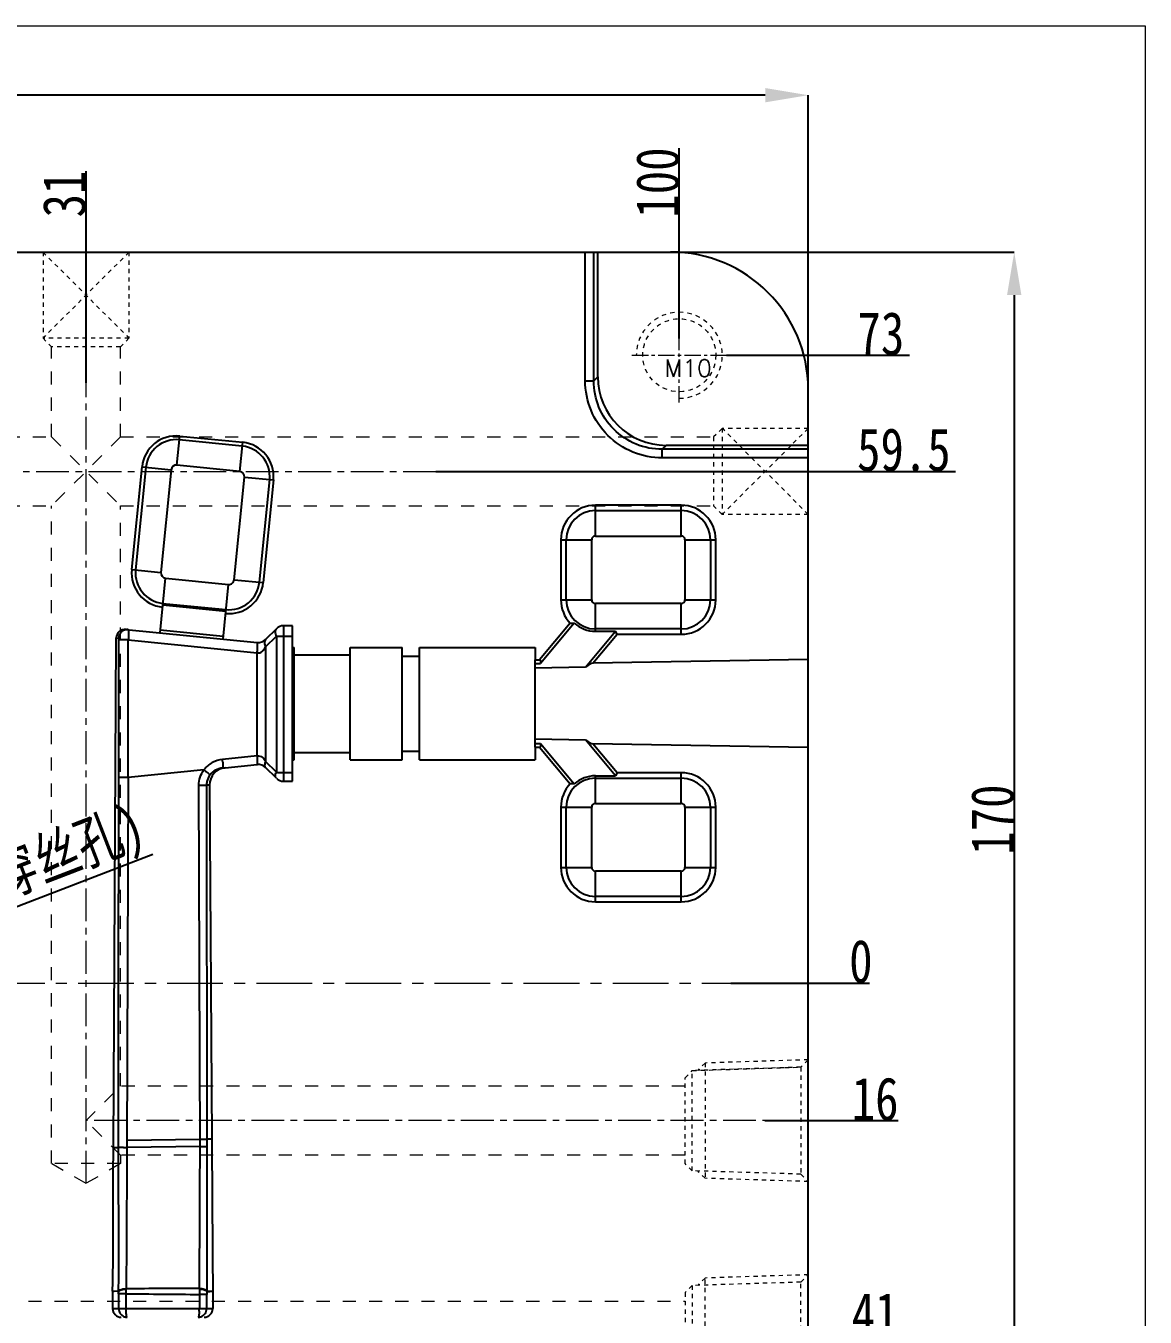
# Model space of a CAD drawing. Header units: millimetres. Extents: x 583 to 1942, y -5112 to 253.
# Drawn here: x 1254.9 to 1385.1, y -2066 to -1915.9 of the extents above; entities that cross this region are included whole.
import ezdxf

# ---------------------------------------------------------------- set-up
doc = ezdxf.new("R2010")
doc.units = ezdxf.units.MM
doc.header["$LTSCALE"] = 16.335
doc.header["$PDMODE"] = 3
doc.header["$PDSIZE"] = 0.3125
doc.linetypes.add('CENTER', pattern=[0.6, 0.375, -0.075, 0.075, -0.075])
doc.linetypes.add('HIDDEN', pattern=[0.2, 0.1, -0.1])
doc.layers.get('0').update_dxf_attribs({"linetype": 'CONTINUOUS'})
doc.layers.get('Defpoints').update_dxf_attribs({"linetype": 'CONTINUOUS'})
for name, color, linetype, lineweight in [('center', 1, 'CENTER', 9), ('cool', 153, 'HIDDEN', 9), ('epin', 13, 'CONTINUOUS', 9), ('screw', 33, 'CONTINUOUS', 13)]:
    doc.layers.add(name, color=color, linetype=linetype, lineweight=lineweight)
doc.layers.add('DEFAULT_2', color=8, linetype='HIDDEN')
doc.styles.get("Standard").update_dxf_attribs({"font": 'txt', "width": 0.8})
doc.styles.add('TXT', font='txt.shx', dxfattribs={"bigfont": 'gbcbig.shx'})
doc.dimstyles.new('副本 11', dxfattribs={"dimtxt": 2.5, "dimasz": 2.5, "dimexe": 1.25, "dimexo": 0.625, "dimtad": 1, "dimdsep": 46, "dimtxsty": 'Standard', "dimcen": 2.5, "dimadec": 0, "dimazin": 0, "dimtfac": 1, "dimtmove": 0, "dimatfit": 3, "dimfxl": 0, "dimarcsym": 0})

# ---------------------------------------------------------------- blocks, each defined once
blk = doc.blocks.new('cool_jt_f12')
at = {"layer": 'cool', "ltscale": 0.3}
for p, q in [((0, 7.0785), (0.856, 6.2225)), ((0, 7.0785), (12, 6.7035)), ((0.856, 6.2225), (0.856, -6.2225)), ((13.5, 5.827375), (0.856, 6.2225)), ((0.856, 6.2225), (13.5, 5.827375)), ((12, 6.7035), (12.856, 5.8475)), ((12, 6.7035), (12, -6.7035)), ((14.327375, 5), (13.5, 5.827375)), ((13.5, -5.827375), (13.5, 5.827375)), ((14.327375, -5), (14.327375, 5)), ((0.856, -6.2225), (13.5, -5.827375)), ((12, -6.7035), (12.856, -5.8475)), ((13.5, -5.827375), (14.327375, -5)), ((0.856, -6.2225), (0, -7.0785)), ((0, -7.0785), (12, -6.7035))]:
    blk.add_line(p, q, dxfattribs=at)
blk = doc.blocks.new('8')
at = {"layer": 'cool', "ltscale": 0.932966}
blk.add_line((867.02, 868.75), (1068.36, 868.75), dxfattribs=at)
at = {"layer": 'cool', "color": 0, "ltscale": 0.932966, "rotation": 180}
blk.add_blockref('cool_jt_f12', (1082.69, 864.75), dxfattribs=at)
blk = doc.blocks.new('cool_jt_g12')
at = {"layer": 'cool', "ltscale": 0.3}
for p, q in [((0, 5), (10, 5)), ((0, -5), (10, 5)), ((0, 5), (10, -5)), ((10, -5), (10, 5)), ((10, 5), (11, 4)), ((11, -4), (11, 4)), ((10, -5), (11, -4)), ((0, -5), (10, -5))]:
    blk.add_line(p, q, dxfattribs=at)
blk = doc.blocks.new('9')
at = {"layer": 'cool', "color": 1, "linetype": 'CENTER', "ltscale": 0.621977}
for p, q in [((1348.69, 882.45), (1348.69, 990.75)), ((1202.69, 965.25), (1432.69, 965.25)), ((1432.69, 889.75), (1348.69, 889.75))]:
    blk.add_line(p, q, dxfattribs=at)
at = {"layer": 'cool', "ltscale": 0.932966}
for p, q in [((1344.69, 969.25), (1344.69, 979.75)), ((1352.69, 969.25), (1352.69, 979.75)), ((1290.69, 969.25), (1344.69, 969.25)), ((1352.69, 969.25), (1344.69, 961.25)), ((1344.69, 969.25), (1352.69, 961.25)), ((1352.69, 969.25), (1421.69, 969.25)), ((1290.69, 961.25), (1344.69, 961.25)), ((1344.69, 884.75), (1344.69, 961.25)), ((1352.69, 961.25), (1421.69, 961.25)), ((1352.69, 893.75), (1352.69, 961.25)), ((1348.69, 889.75), (1352.69, 893.75)), ((1418.36, 893.75), (1352.69, 893.75)), ((1352.69, 885.75), (1348.69, 889.75)), ((1352.69, 884.75), (1344.69, 884.75)), ((1348.69, 882.45), (1344.69, 884.75)), ((1352.69, 884.75), (1348.69, 882.45)), ((1418.36, 885.75), (1352.69, 885.75)), ((1352.69, 885.75), (1352.69, 884.75))]:
    blk.add_line(p, q, dxfattribs=at)
at = {"layer": 'cool', "color": 0, "ltscale": 0.932966, "extrusion": (0, 0, -1), "zscale": -1, "rotation": 270}
blk.add_blockref('cool_jt_g12', (-1348.69, 990.75), dxfattribs=at)
at = {"layer": 'cool', "color": 0, "ltscale": 0.932966, "rotation": 180}
blk.add_blockref('cool_jt_g12', (1432.69, 965.25), dxfattribs=at)
at = {"layer": 'cool', "color": 0, "ltscale": 0.932966, "extrusion": (0, 0, -1), "zscale": -1}
blk.add_blockref('cool_jt_f12', (-1432.69, 889.75), dxfattribs=at)
blk = doc.blocks.new('*D121')
at = {"layer": 'Defpoints', "color": 0}
for p in [(1233.24, -2026.29), (1228.58, -2028.09)]:
    blk.add_point(p, dxfattribs=at)
at = {"layer": 'epin', "color": 4, "lineweight": -2}
blk.add_line((1269.69, -2012.24), (1237.91, -2024.49), dxfattribs=at)
at = {"layer": 'epin', "color": 4}
blk.add_solid([(1237.61, -2023.71), (1238.21, -2025.27), (1233.24, -2026.29)], dxfattribs=at)
at = {"layer": 'epin', "color": 6, "insert": (1254.95, -2014.41), "char_height": 5, "attachment_point": 5, "rotation": 21.0756}
blk.add_mtext('∅5(穿丝孔)', dxfattribs=at)
blk = doc.blocks.new('screw_m10_g')
at = {"layer": 'screw', "color": 1, "linetype": 'CENTER', "ltscale": 0.310989}
for p, q in [((0, -5.5), (0, 5.5)), ((-5.5, 0), (5.5, 0))]:
    blk.add_line(p, q, dxfattribs=at)
at = {"layer": 'screw', "linetype": 'HIDDEN', "ltscale": 0.310989}
blk.add_circle((0, 0), 4.25, dxfattribs=at)
at = {"layer": 'screw', "color": 92, "linetype": 'HIDDEN', "ltscale": 0.310989}
blk.add_arc((0, 0), 5, 270, 180, dxfattribs=at)
at = {"layer": 'screw', "color": 6, "style": 'TXT'}
blk.add_text('M10', height=2, dxfattribs=at).set_placement((-1.7, -2.5))
blk = doc.blocks.new('*D125')
at = {"layer": 'Defpoints', "color": 0}
for p in [(1115.91, -1923.95), (1115.91, -1972.69), (1345.91, -1977.54)]:
    blk.add_point(p, dxfattribs=at)
at = {"layer": 'epin', "color": 4, "lineweight": -2}
for p, q in [((1115.91, -1972.69), (1115.91, -1923.95)), ((1340.91, -1923.95), (1120.91, -1923.95)), ((1345.91, -1977.54), (1345.91, -1923.95))]:
    blk.add_line(p, q, dxfattribs=at)
at = {"layer": 'epin', "color": 4}
for points in [[(1120.91, -1923.12), (1120.91, -1924.78), (1115.91, -1923.95)], [(1340.91, -1923.12), (1340.91, -1924.78), (1345.91, -1923.95)]]:
    blk.add_solid(points, dxfattribs=at)
at = {"layer": 'epin', "color": 6, "insert": (1227.98, -1921.45), "char_height": 5, "attachment_point": 5}
blk.add_mtext('230', dxfattribs=at)
blk = doc.blocks.new('*D126')
at = {"layer": 'Defpoints', "color": 0}
for p in [(1329.91, -1942.19), (1326.69, -2112.19), (1369.87, -2112.19)]:
    blk.add_point(p, dxfattribs=at)
at = {"layer": 'epin', "color": 4, "lineweight": -2}
for p, q in [((1329.91, -1942.19), (1369.87, -1942.19)), ((1369.87, -1947.19), (1369.87, -2107.19)), ((1326.69, -2112.19), (1369.87, -2112.19))]:
    blk.add_line(p, q, dxfattribs=at)
at = {"layer": 'epin', "color": 4}
for points in [[(1369.03, -1947.19), (1370.7, -1947.19), (1369.87, -1942.19)], [(1369.03, -2107.19), (1370.7, -2107.19), (1369.87, -2112.19)]]:
    blk.add_solid(points, dxfattribs=at)
at = {"layer": 'epin', "color": 6, "insert": (1367.37, -2008.19), "char_height": 5, "attachment_point": 5, "rotation": 90}
blk.add_mtext('170', dxfattribs=at)
blk = doc.blocks.new('*D176')
at = {"layer": 'Defpoints', "color": 0}
for p in [(1230.91, -2027.19), (1336.92, -2027.19), (1351.03, -2027.19)]:
    blk.add_point(p, dxfattribs=at)
at = {"layer": 'epin', "color": 4, "lineweight": -2}
blk.add_line((1336.92, -2027.19), (1353.03, -2027.19), dxfattribs=at)
at = {"layer": 'epin', "color": 6, "insert": (1352.03, -2024.69), "char_height": 5, "attachment_point": 5}
blk.add_mtext('0', dxfattribs=at)
blk = doc.blocks.new('*D177')
at = {"layer": 'Defpoints', "color": 0}
for p in [(1230.91, -2027.19), (1340.85, -2043.19), (1351.03, -2043.19)]:
    blk.add_point(p, dxfattribs=at)
at = {"layer": 'epin', "color": 4, "lineweight": -2}
blk.add_line((1340.85, -2043.19), (1356.36, -2043.19), dxfattribs=at)
at = {"layer": 'epin', "color": 6, "insert": (1353.69, -2040.69), "char_height": 5, "attachment_point": 5}
blk.add_mtext('16', dxfattribs=at)
blk = doc.blocks.new('*D178')
at = {"layer": 'Defpoints', "color": 0}
for p in [(1230.91, -2027.19), (1341.06, -2068.19), (1351.03, -2068.19)]:
    blk.add_point(p, dxfattribs=at)
at = {"layer": 'epin', "color": 4, "lineweight": -2}
blk.add_line((1341.06, -2068.19), (1356.36, -2068.19), dxfattribs=at)
at = {"layer": 'epin', "color": 6, "insert": (1353.69, -2065.69), "char_height": 5, "attachment_point": 5}
blk.add_mtext('41', dxfattribs=at)
blk = doc.blocks.new('*D179')
at = {"layer": 'Defpoints', "color": 0}
for p in [(1230.91, -2027.19), (1336.92, -2100.19), (1351.03, -2100.19)]:
    blk.add_point(p, dxfattribs=at)
at = {"layer": 'epin', "color": 4, "lineweight": -2}
blk.add_line((1336.92, -2100.19), (1357.69, -2100.19), dxfattribs=at)
at = {"layer": 'epin', "color": 6, "insert": (1354.36, -2097.69), "char_height": 5, "attachment_point": 5}
blk.add_mtext('73', dxfattribs=at)
blk = doc.blocks.new('*D180')
at = {"layer": 'Defpoints', "color": 0}
for p in [(1302.59, -1967.69), (1351.03, -1967.69), (1230.91, -2027.19)]:
    blk.add_point(p, dxfattribs=at)
at = {"layer": 'epin', "color": 4, "lineweight": -2}
blk.add_line((1302.59, -1967.69), (1363.03, -1967.69), dxfattribs=at)
at = {"layer": 'epin', "color": 6, "insert": (1357.03, -1965.19), "char_height": 5, "attachment_point": 5}
blk.add_mtext('59.5', dxfattribs=at)
blk = doc.blocks.new('*D181')
at = {"layer": 'Defpoints', "color": 0}
for p in [(1336.41, -1954.19), (1351.03, -1954.19), (1230.91, -2027.19)]:
    blk.add_point(p, dxfattribs=at)
at = {"layer": 'epin', "color": 4, "lineweight": -2}
blk.add_line((1336.41, -1954.19), (1357.69, -1954.19), dxfattribs=at)
at = {"layer": 'epin', "color": 6, "insert": (1354.36, -1951.69), "char_height": 5, "attachment_point": 5}
blk.add_mtext('73', dxfattribs=at)
blk = doc.blocks.new('*D183')
at = {"layer": 'Defpoints', "color": 0}
for p in [(1261.91, -1938.11), (1261.91, -1957.41), (1230.91, -2027.19)]:
    blk.add_point(p, dxfattribs=at)
at = {"layer": 'epin', "color": 4, "lineweight": -2}
blk.add_line((1261.91, -1957.41), (1261.91, -1932.78), dxfattribs=at)
at = {"layer": 'epin', "color": 6, "insert": (1259.41, -1935.44), "char_height": 5, "attachment_point": 5, "rotation": 90}
blk.add_mtext('31', dxfattribs=at)
blk = doc.blocks.new('*D184')
at = {"layer": 'Defpoints', "color": 0}
for p in [(1330.91, -1938.11), (1330.91, -1952.26), (1230.91, -2027.19)]:
    blk.add_point(p, dxfattribs=at)
at = {"layer": 'epin', "color": 4, "lineweight": -2}
blk.add_line((1330.91, -1952.26), (1330.91, -1930.11), dxfattribs=at)
at = {"layer": 'epin', "color": 6, "insert": (1328.41, -1934.11), "char_height": 5, "attachment_point": 5, "rotation": 90}
blk.add_mtext('100', dxfattribs=at)
blk = doc.blocks.new('*D186')
at = {"layer": 'Defpoints', "color": 0}
for p in [(1230.91, -2027.19), (1330.91, -2100.19), (1330.91, -2114.84)]:
    blk.add_point(p, dxfattribs=at)
at = {"layer": 'epin', "color": 4, "lineweight": -2}
blk.add_line((1330.91, -2100.19), (1330.91, -2122.84), dxfattribs=at)
at = {"layer": 'epin', "color": 6, "insert": (1328.41, -2118.84), "char_height": 5, "attachment_point": 5, "rotation": 90}
blk.add_mtext('100', dxfattribs=at)

msp = doc.modelspace()

# ---------------------------------------------------------------- linework, layer by layer
at = {"color": 7, "linetype": 'Continuous'}
for p, q in [((1131.908, -1942.189), (1329.908, -1942.189)), ((1319.972, -1957.16), (1319.972, -1942.189)), ((1320.968, -1957.16), (1320.968, -1942.189)), ((1321.43, -1956.697), (1321.43, -1942.189)), ((1319.972, -1957.16), (1320.968, -1957.16)), ((1321.43, -1956.697), (1320.968, -1957.16)), ((1345.908, -2096.189), (1345.908, -1958.189)), ((1272.468, -1966.963), (1272.806, -1963.581)), ((1280.086, -1964.756), (1272.762, -1964.023)), ((1272.806, -1963.581), (1280.13, -1964.313)), ((1279.792, -1967.696), (1280.13, -1964.313)), ((1329.4, -1964.667), (1328.937, -1965.129)), ((1345.908, -1965.129), (1328.937, -1965.129)), ((1328.937, -1966.126), (1328.937, -1965.129)), ((1345.908, -1964.667), (1329.4, -1964.667)), ((1279.792, -1967.696), (1272.468, -1966.963)), ((1345.908, -1966.126), (1328.937, -1966.126)), ((1267.234, -1979.104), (1268.428, -1967.163)), ((1268.871, -1967.207), (1267.676, -1979.148)), ((1268.428, -1967.163), (1271.81, -1967.501)), ((1271.81, -1967.501), (1270.616, -1979.442)), ((1279.136, -1980.294), (1280.33, -1968.353)), ((1280.33, -1968.353), (1283.712, -1968.692)), ((1282.076, -1980.588), (1283.27, -1968.647)), ((1283.712, -1968.692), (1282.518, -1980.632)), ((1331.149, -1971.637), (1321.149, -1971.637)), ((1321.149, -1975.212), (1321.149, -1971.637)), ((1321.149, -1972.258), (1331.149, -1972.258)), ((1331.149, -1975.212), (1331.149, -1971.637)), ((1317.149, -1975.637), (1320.724, -1975.637)), ((1317.149, -1975.637), (1317.149, -1982.637)), ((1317.769, -1982.637), (1317.769, -1975.637)), ((1320.724, -1982.637), (1320.724, -1975.637)), ((1321.149, -1975.212), (1331.149, -1975.212)), ((1331.573, -1975.637), (1335.149, -1975.637)), ((1331.573, -1975.637), (1331.573, -1982.637)), ((1334.528, -1975.637), (1334.528, -1982.637)), ((1335.149, -1982.637), (1335.149, -1975.637)), ((1267.234, -1979.104), (1270.616, -1979.442)), ((1270.518, -1986.467), (1271.155, -1980.1)), ((1271.155, -1980.1), (1278.478, -1980.832)), ((1279.136, -1980.294), (1282.518, -1980.632)), ((1277.842, -1987.199), (1278.478, -1980.832)), ((1278.164, -1983.98), (1270.84, -1983.247)), ((1270.861, -1983.04), (1278.184, -1983.772)), ((1317.149, -1982.637), (1320.724, -1982.637)), ((1331.149, -1983.062), (1321.149, -1983.062)), ((1321.149, -1986.284), (1321.149, -1983.062)), ((1331.149, -1986.637), (1331.149, -1983.062)), ((1331.573, -1982.637), (1335.149, -1982.637)), ((1266.538, -1986.069), (1281.822, -1987.597)), ((1277.872, -1986.901), (1270.548, -1986.168)), ((1284.047, -1985.997), (1282.795, -1987.25)), ((1285.908, -1985.644), (1284.9, -1985.644)), ((1284.9, -2003.734), (1284.9, -1985.644)), ((1285.908, -2003.734), (1285.908, -1985.644)), ((1318.219, -1985.361), (1314.649, -1989.616)), ((1318.698, -1985.339), (1314.764, -1990.027)), ((1320.004, -1990.464), (1323.511, -1986.284)), ((1331.149, -1986.016), (1321.149, -1986.016)), ((1321.149, -1986.284), (1323.511, -1986.284)), ((1323.676, -1986.637), (1323.511, -1986.284)), ((1265.094, -2046.329), (1265.433, -1987.063)), ((1265.433, -1987.063), (1265.709, -1987.095)), ((1265.674, -2046.309), (1265.724, -1987.297)), ((1266.826, -1987.298), (1265.724, -1987.297)), ((1266.806, -2003.283), (1266.826, -1987.298)), ((1266.826, -1987.298), (1281.822, -1988.797)), ((1282.795, -1988.103), (1284.047, -1986.85)), ((1282.795, -1988.103), (1282.795, -2001.418)), ((1284.047, -1986.85), (1285.908, -1986.85)), ((1284.047, -1986.85), (1284.047, -2002.67)), ((1320.854, -1989.999), (1323.676, -1986.637)), ((1323.676, -1986.637), (1331.149, -1986.637)), ((1281.822, -2000.781), (1281.822, -1988.797)), ((1285.908, -1988.157), (1286.109, -1988.157)), ((1286.109, -2001.222), (1286.109, -1988.157)), ((1286.109, -1989.011), (1292.642, -1989.011)), ((1292.642, -1988.157), (1298.672, -1988.157)), ((1292.642, -2001.222), (1292.642, -1988.157)), ((1298.672, -2001.222), (1298.672, -1988.157)), ((1298.672, -1989.162), (1300.682, -1989.162)), ((1300.682, -1988.157), (1314.149, -1988.157)), ((1300.682, -2001.222), (1300.682, -1988.157)), ((1314.149, -1988.157), (1314.149, -1989.616)), ((1314.149, -1989.616), (1314.649, -1989.616)), ((1345.908, -1989.562), (1320.854, -1989.999)), ((1314.149, -1999.659), (1314.149, -1989.719)), ((1314.149, -1990.027), (1314.764, -1990.027)), ((1320.004, -1990.464), (1314.149, -1990.577)), ((1314.149, -1998.801), (1320.004, -1998.915)), ((1314.149, -1999.351), (1314.764, -1999.351)), ((1314.149, -1999.762), (1314.649, -1999.762)), ((1314.149, -1999.762), (1314.149, -2001.222)), ((1314.649, -1999.762), (1318.219, -2004.017)), ((1314.764, -1999.351), (1318.698, -2004.04)), ((1323.511, -2003.094), (1320.004, -1998.915)), ((1345.908, -1999.816), (1320.854, -1999.379)), ((1323.676, -2002.741), (1320.854, -1999.379)), ((1281.822, -2000.781), (1277.785, -2001.185)), ((1284.047, -2002.67), (1282.795, -2001.418)), ((1285.908, -2001.222), (1286.109, -2001.222)), ((1286.109, -2000.367), (1292.642, -2000.367)), ((1292.642, -2001.222), (1298.672, -2001.222)), ((1298.672, -2000.217), (1300.682, -2000.217)), ((1300.682, -2001.222), (1314.149, -2001.222)), ((1275.626, -2002.401), (1266.806, -2003.283)), ((1278.084, -2002.155), (1281.822, -2001.781)), ((1284.047, -2003.381), (1282.795, -2002.128)), ((1285.908, -2002.729), (1284.9, -2002.729)), ((1321.149, -2003.094), (1323.511, -2003.094)), ((1321.149, -2006.317), (1321.149, -2003.094)), ((1323.676, -2002.741), (1323.511, -2003.094)), ((1331.149, -2002.741), (1323.676, -2002.741)), ((1331.149, -2006.317), (1331.149, -2002.741)), ((1266.806, -2003.283), (1266.672, -2046.306)), ((1275.167, -2046.189), (1275.033, -2004.192)), ((1275.929, -2004.193), (1275.962, -2046.203)), ((1276.274, -2004.168), (1275.93, -2004.193)), ((1276.274, -2004.168), (1276.537, -2045.318)), ((1284.9, -2003.734), (1285.908, -2003.734)), ((1321.149, -2003.362), (1331.149, -2003.362)), ((1317.149, -2006.741), (1320.724, -2006.741)), ((1317.149, -2006.741), (1317.149, -2013.741)), ((1317.769, -2013.741), (1317.769, -2006.741)), ((1320.724, -2013.741), (1320.724, -2006.741)), ((1321.149, -2006.317), (1331.149, -2006.317)), ((1331.573, -2006.741), (1335.149, -2006.741)), ((1331.573, -2006.741), (1331.573, -2013.741)), ((1334.528, -2006.741), (1334.528, -2013.741)), ((1335.149, -2013.741), (1335.149, -2006.741)), ((1317.149, -2013.741), (1320.724, -2013.741)), ((1331.149, -2014.166), (1321.149, -2014.166)), ((1321.149, -2017.741), (1321.149, -2014.166)), ((1331.149, -2017.741), (1331.149, -2014.166)), ((1331.573, -2013.741), (1335.149, -2013.741)), ((1331.149, -2017.121), (1321.149, -2017.121)), ((1321.149, -2017.741), (1331.149, -2017.741)), ((1265.094, -2046.33), (1265.674, -2046.321)), ((1275.167, -2046.189), (1266.672, -2046.306)), ((1266.676, -2045.47), (1275.165, -2045.338)), ((1275.961, -2045.325), (1276.538, -2045.315)), ((1264.997, -2063.027), (1264.996, -2065.039)), ((1265.179, -2063.044), (1264.997, -2063.072)), ((1265.696, -2063.029), (1265.179, -2063.044)), ((1275.957, -2062.978), (1276.653, -2063.036)), ((1275.957, -2063.08), (1276.654, -2063.036)), ((1276.654, -2063.034), (1276.654, -2065.039)), ((1266.561, -2063.318), (1265.702, -2063.318)), ((1265.702, -2063.318), (1265.702, -2065.039)), ((1266.561, -2065.039), (1266.561, -2063.318)), ((1275.949, -2063.398), (1275.089, -2063.398)), ((1275.089, -2063.398), (1275.089, -2065.039)), ((1275.949, -2065.039), (1275.949, -2063.398)), ((1264.996, -2065.039), (1276.654, -2065.039))]:
    msp.add_line(p, q, dxfattribs=at)
for centre, radius, start, end in [((1329.908, -1958.189), 16, 0, 90), ((1272.408, -1967.561), 4, 84.28941, 174.28941), ((1272.408, -1967.561), 3.555, 84.28941, 174.28941), ((1279.732, -1968.294), 3.555, 354.28941, 84.28941), ((1279.732, -1968.294), 4, 354.28941, 84.28941), ((1272.408, -1967.561), 0.601, 84.28941, 174.28941), ((1279.732, -1968.294), 0.601, 354.28941, 84.28941), ((1321.149, -1975.637), 4, 90, 180), ((1321.149, -1975.637), 3.379, 90, 180), ((1331.149, -1975.637), 4, 0, 90), ((1331.149, -1975.637), 3.379, 0, 90), ((1321.149, -1975.637), 0.425, 90, 180), ((1331.149, -1975.637), 0.425, 0, 90), ((1271.214, -1979.502), 4, 174.28941, 264.28941), ((1271.214, -1979.502), 3.555, 174.28941, 264.28941), ((1271.214, -1979.502), 0.601, 174.28941, 264.28941), ((1278.538, -1980.234), 3.555, 264.28941, 354.28941), ((1278.538, -1980.234), 0.601, 264.28941, 354.28941), ((1278.538, -1980.234), 4, 264.28941, 354.28941), ((1321.149, -1982.637), 4, 180, 222.9199), ((1321.149, -1982.637), 3.379, 180, 270), ((1321.149, -1982.637), 0.425, 180, 270), ((1331.149, -1982.637), 4, 270, 0), ((1331.149, -1982.637), 3.379, 270, 0), ((1331.149, -1982.637), 0.425, 270, 0), ((1266.438, -1987.069), 1.005, 84.28946, 179.65978), ((1284.9, -1986.85), 1.206, 90, 135), ((1317.938, -1974.091), 11.274, 271.43197, 273.86892), ((1321.149, -1982.637), 3.647, 227.79434, 270), ((1266.72, -1987.097), 1.011, 160.08276, 179.85986), ((1263.492, -1987.293), 2.233, 359.91756, 1.85591), ((1281.942, -1986.397), 1.206, 264.28941, 315), ((1268.398, -2002.111), 9.432, 3.77366, 5.63397), ((1278.04, -2004.203), 3.012, 142.50262, 143.25769), ((1278.284, -2004.155), 2.01, 95.71068, 180.36723), ((1281.942, -2002.981), 1.206, 44.99908, 95.71059), ((1321.149, -2006.741), 3.647, 90, 132.20566), ((1331.149, -2006.741), 4, 0, 90), ((1277.881, -2004.195), 1.952, 167.54329, 179.94757), ((1284.9, -2002.528), 1.206, 225, 270), ((1321.149, -2006.741), 4, 137.0801, 180), ((1321.149, -2006.741), 3.379, 90, 180), ((1317.938, -2015.288), 11.274, 86.13108, 88.56803), ((1331.149, -2006.741), 3.379, 0, 90), ((1321.149, -2006.741), 0.425, 90, 180), ((1331.149, -2006.741), 0.425, 0, 90), ((1321.149, -2013.741), 4, 180, 270), ((1321.149, -2013.741), 3.379, 180, 270), ((1321.149, -2013.741), 0.425, 180, 270), ((1331.149, -2013.741), 4, 270, 0), ((1331.149, -2013.741), 3.379, 270, 0), ((1331.149, -2013.741), 0.425, 270, 0), ((-258.162, -2047.5), 1533.329, 359.432374, 0.04901), ((1258.944, -2063.315), 6.757, 359.97597, 2.41713), ((1279.293, -3160.452), 1097.769, 90.219268, 90.664348), ((1551.093, -2064.275), 276.005, 179.6857, 179.81802), ((1271.224, -2062.74), 3.868, 359.68931, 0.73092), ((1282.64, -2063.395), 6.691, 177.30244, 180.03205), ((1273.81, -2063.029), 2.147, 358.65564, 0.94461), ((1285.363, -531.121), 1532.312, 269.29695, 269.615843), ((1266.001, -2065.039), 1.005, 179.98834, 270.00002), ((1266.722, -2065.038), 1.021, 180.05956, 197.77121), ((1268.002, -2065.043), 7.087, 357.51911, 0.0299), ((1275.649, -2065.039), 1.005, 269.99998, 0.01166)]:
    msp.add_arc(centre, radius, start, end, dxfattribs=at)
for centre, major_axis, ratio, start_param, end_param in [((1329.461, -1956.636), (5.7, 5.7), 0.9924325, 2.3599926, 3.9231927), ((1310.392, -1994.689), (4.362, 5.039), 0.1333301, -0.2903553, 0.114911), ((1316.98, -1994.622), (3.975, 4.592), 0.1333154, 0.1189766, 0.5669537), ((1310.392, -1994.689), (-4.362, 5.039), 0.1333301, -3.2565036, -2.8512374), ((1316.98, -1994.757), (-3.975, 4.592), 0.1333154, -3.7085463, -3.2605693)]:
    msp.add_ellipse(centre, major_axis=major_axis, ratio=ratio, start_param=start_param, end_param=end_param, dxfattribs=at)
for points, knots in [([(1328.937, -1966.126), (1327.771, -1966.126), (1325.412, -1965.662), (1322.429, -1963.669), (1320.435, -1960.685), (1319.972, -1958.327), (1319.972, -1957.16)], [0, 0, 0, 0, 0.2500014, 0.4999701, 0.7499599, 1, 1, 1, 1]), ([(1328.937, -1965.129), (1327.9, -1965.13), (1325.802, -1964.721), (1323.148, -1962.949), (1321.377, -1960.295), (1320.967, -1958.197), (1320.968, -1957.16)], [0, 0, 0, 0, 0.2499997, 0.49997, 0.7499616, 1, 1, 1, 1]), ([(1266.863, -1986.596), (1266.862, -1986.649), (1266.856, -1986.883), (1266.841, -1987.117), (1266.826, -1987.298)], [0, 0, 0, 0, 0.2276009, 1, 1, 1, 1]), ([(1284.047, -1985.997), (1284.004, -1986.041), (1283.933, -1986.157), (1283.904, -1986.369), (1283.943, -1986.609), (1284.007, -1986.769), (1284.047, -1986.85)], [0, 0, 0, 0, 0.2043424, 0.4328307, 0.6979886, 1, 1, 1, 1]), ([(1265.709, -1987.095), (1265.713, -1987.095), (1265.714, -1987.113), (1265.719, -1987.134), (1265.721, -1987.175), (1265.723, -1987.204), (1265.723, -1987.221)], [0, 0, 0, 0, 0.0851372, 0.2961689, 0.6098462, 1, 1, 1, 1]), ([(1281.822, -1988.797), (1281.836, -1988.651), (1281.854, -1988.432), (1281.868, -1988.151), (1281.872, -1987.966), (1281.869, -1987.816), (1281.859, -1987.702), (1281.849, -1987.638), (1281.832, -1987.598), (1281.822, -1987.597)], [0, 0, 0, 0, 0.3655764, 0.5420724, 0.6981911, 0.8237347, 0.9159114, 0.9740762, 1, 1, 1, 1]), ([(1281.822, -1988.797), (1281.92, -1988.817), (1282.134, -1988.799), (1282.412, -1988.641), (1282.633, -1988.396), (1282.744, -1988.204), (1282.795, -1988.103)], [0, 0, 0, 0, 0.2353678, 0.4805751, 0.7355673, 1, 1, 1, 1]), ([(1282.795, -1987.25), (1282.701, -1987.344), (1282.638, -1987.579), (1282.695, -1987.871), (1282.757, -1988.027), (1282.795, -1988.103)], [0, 0, 0, 0, 0.4453946, 0.7145443, 1, 1, 1, 1]), ([(1277.785, -2001.185), (1277.372, -2001.226), (1276.553, -2001.479), (1275.904, -2002.039), (1275.65, -2002.369)], [0, 0, 0, 0, 0.4996261, 1, 1, 1, 1]), ([(1277.81, -2001.49), (1277.819, -2001.621), (1277.828, -2001.833), (1277.826, -2002.047), (1277.811, -2002.127)], [0, 0, 0, 0, 0.618507, 1, 1, 1, 1]), ([(1281.822, -2000.781), (1281.927, -2000.759), (1282.15, -2000.779), (1282.428, -2000.938), (1282.639, -2001.162), (1282.748, -2001.331), (1282.795, -2001.418)], [0, 0, 0, 0, 0.2612044, 0.515227, 0.7604879, 1, 1, 1, 1]), ([(1281.822, -2001.781), (1281.83, -2001.78), (1281.844, -2001.747), (1281.853, -2001.695), (1281.861, -2001.6), (1281.864, -2001.416), (1281.852, -2001.138), (1281.834, -2000.904), (1281.822, -2000.781)], [0, 0, 0, 0, 0.025764, 0.0835657, 0.1753312, 0.3005786, 0.6333197, 1, 1, 1, 1]), ([(1282.795, -2001.418), (1282.76, -2001.488), (1282.707, -2001.627), (1282.666, -2001.872), (1282.722, -2002.056), (1282.795, -2002.128)], [0, 0, 0, 0, 0.3145316, 0.5891605, 1, 1, 1, 1]), ([(1275.033, -2004.192), (1275.034, -2003.874), (1275.133, -2003.232), (1275.435, -2002.656), (1275.626, -2002.401)], [0, 0, 0, 0, 0.5002201, 1, 1, 1, 1]), ([(1275.626, -2002.401), (1275.715, -2002.468), (1275.882, -2002.597), (1276.077, -2002.753), (1276.204, -2002.863), (1276.269, -2002.922), (1276.309, -2002.965), (1276.33, -2002.987), (1276.332, -2002.997)], [0, 0, 0, 0, 0.3600643, 0.6837978, 0.8090089, 0.9042327, 0.9681778, 1, 1, 1, 1]), ([(1277.785, -2002.185), (1277.503, -2002.213), (1276.947, -2002.391), (1276.503, -2002.771), (1276.332, -2002.997)], [0, 0, 0, 0, 0.5001654, 1, 1, 1, 1]), ([(1284.047, -2003.381), (1283.975, -2003.309), (1283.918, -2003.125), (1283.959, -2002.879), (1284.012, -2002.74), (1284.047, -2002.67)], [0, 0, 0, 0, 0.4108588, 0.6854852, 1, 1, 1, 1]), ([(1284.047, -2002.67), (1284.108, -2002.68), (1284.391, -2002.718), (1284.676, -2002.73), (1284.9, -2002.729)], [0, 0, 0, 0, 0.2150351, 1, 1, 1, 1]), ([(1266.806, -2003.283), (1266.56, -2003.282), (1266.193, -2003.283), (1265.827, -2003.28), (1265.706, -2003.283)], [0, 0, 0, 0, 0.6707455, 1, 1, 1, 1]), ([(1275.033, -2004.192), (1275.097, -2004.192), (1275.327, -2004.192), (1275.558, -2004.192), (1275.725, -2004.192)], [0, 0, 0, 0, 0.2750625, 1, 1, 1, 1]), ([(1275.725, -2004.192), (1275.751, -2004.192), (1275.819, -2004.192), (1275.888, -2004.192), (1275.93, -2004.193)], [0, 0, 0, 0, 0.3855432, 1, 1, 1, 1]), ([(1265.697, -2062.995), (1265.718, -2061.606), (1265.753, -2056.044), (1265.672, -2050.482), (1265.674, -2046.309)], [0, 0, 0, 0, 0.2497535, 1, 1, 1, 1]), ([(1265.745, -2046.308), (1265.737, -2046.308), (1265.713, -2046.308), (1265.69, -2046.309), (1265.674, -2046.309)], [0, 0, 0, 0, 0.3348759, 1, 1, 1, 1]), ([(1266.276, -2046.307), (1266.22, -2046.307), (1266.043, -2046.307), (1265.866, -2046.307), (1265.745, -2046.308)], [0, 0, 0, 0, 0.3170801, 1, 1, 1, 1]), ([(1266.276, -2046.307), (1266.308, -2046.306), (1266.44, -2046.306), (1266.572, -2046.306), (1266.672, -2046.306)], [0, 0, 0, 0, 0.2401654, 1, 1, 1, 1]), ([(1266.672, -2046.306), (1266.66, -2047.695), (1266.628, -2053.178), (1266.623, -2058.662), (1266.565, -2062.756)], [0, 0, 0, 0, 0.2531628, 1, 1, 1, 1]), ([(1275.165, -2045.348), (1275.302, -2045.348), (1275.535, -2045.347), (1275.768, -2045.355), (1275.865, -2045.356)], [0, 0, 0, 0, 0.5868246, 1, 1, 1, 1]), ([(1275.167, -2046.189), (1275.341, -2046.189), (1275.606, -2046.195), (1275.872, -2046.193), (1275.962, -2046.203)], [0, 0, 0, 0, 0.6569943, 1, 1, 1, 1]), ([(1275.865, -2045.356), (1275.876, -2045.356), (1275.907, -2045.356), (1275.947, -2045.357), (1275.961, -2045.374)], [0, 0, 0, 0, 0.3294791, 1, 1, 1, 1]), ([(1275.962, -2046.203), (1275.963, -2047.63), (1275.965, -2053.222), (1275.96, -2058.814), (1275.957, -2062.978)], [0, 0, 0, 0, 0.2552198, 1, 1, 1, 1]), ([(1276.537, -2045.318), (1276.547, -2046.827), (1276.584, -2052.732), (1276.623, -2058.638), (1276.653, -2063.034)], [0, 0, 0, 0, 0.2556111, 1, 1, 1, 1]), ([(1265.69, -2063.032), (1265.702, -2062.977), (1265.752, -2062.889), (1265.878, -2062.856), (1265.995, -2062.835), (1266.128, -2062.786), (1266.339, -2062.731), (1266.513, -2062.744), (1266.625, -2062.768)], [0, 0, 0, 0, 0.1619635, 0.2537001, 0.368764, 0.5087613, 0.6649558, 1, 1, 1, 1]), ([(1266.627, -2062.812), (1266.515, -2062.817), (1266.301, -2062.838), (1266.011, -2062.893), (1265.81, -2062.965), (1265.702, -2063.04), (1265.692, -2063.08)], [0, 0, 0, 0, 0.3377751, 0.649272, 0.8747258, 1, 1, 1, 1]), ([(1266.561, -2063.318), (1266.562, -2063.176), (1266.563, -2062.989), (1266.564, -2062.802), (1266.565, -2062.757)], [0, 0, 0, 0, 0.7544266, 1, 1, 1, 1]), ([(1275.092, -2062.691), (1275.287, -2062.701), (1275.583, -2062.729), (1275.917, -2062.884), (1275.957, -2062.996)], [0, 0, 0, 0, 0.6205197, 1, 1, 1, 1]), ([(1275.092, -2062.761), (1275.289, -2062.778), (1275.561, -2062.822), (1275.846, -2062.953), (1275.94, -2063.037), (1275.957, -2063.08)], [0, 0, 0, 0, 0.6252413, 0.853061, 1, 1, 1, 1]), ([(1265.75, -2065.35), (1265.798, -2065.498), (1265.966, -2065.776), (1266.242, -2065.947), (1266.39, -2065.995)], [0, 0, 0, 0, 0.5010638, 1, 1, 1, 1]), ([(1266.587, -2065.629), (1266.583, -2065.585), (1266.567, -2065.388), (1266.561, -2065.191), (1266.561, -2065.039)], [0, 0, 0, 0, 0.2281274, 1, 1, 1, 1]), ([(1266.655, -2065.995), (1266.636, -2065.949), (1266.61, -2065.827), (1266.595, -2065.704), (1266.587, -2065.629)], [0, 0, 0, 0, 0.3970281, 1, 1, 1, 1]), ([(1275.083, -2065.35), (1275.077, -2065.483), (1275.059, -2065.699), (1275.028, -2065.918), (1274.996, -2065.995)], [0, 0, 0, 0, 0.6152353, 1, 1, 1, 1])]:
    msp.add_open_spline(points, degree=3, knots=knots, dxfattribs=at)
for points in [[(1265.938, -1986.458), (1265.866, -1986.546), (1265.808, -1986.647), (1265.77, -1986.753)], [(1276.332, -2002.997), (1276.161, -2003.224), (1276.037, -2003.496), (1275.975, -2003.774)], [(1264.997, -2063.027), (1265.13, -2057.462), (1265.061, -2051.895), (1265.094, -2046.329)], [(1275.262, -2065.995), (1275.457, -2065.931), (1275.639, -2065.796), (1275.76, -2065.629)], [(1275.76, -2065.629), (1275.88, -2065.462), (1275.949, -2065.246), (1275.949, -2065.039)]]:
    msp.add_open_spline(points, degree=3, dxfattribs=at)
at = {"layer": 'center', "color": 1, "linetype": 'CENTER', "ltscale": 1.057361}
msp.add_line((1115.908, -2027.189), (1345.908, -2027.189), dxfattribs=at)
at = {"layer": 'DEFAULT_2', "color": 8, "linetype": 'HIDDEN'}
for p, q in [((1314.149, -1989.719), (1314.149, -1989.616)), ((1314.149, -1999.762), (1314.149, -1999.659)), ((1277.785, -2002.185), (1278.084, -2002.155)), ((1264.997, -2063.072), (1264.996, -2063.072))]:
    msp.add_line(p, q, dxfattribs=at)
for centre, start, end in [((1266.698, -2065.05), 251.91466, 269.92884), ((1274.952, -2065.05), 270.07171, 288.12092)]:
    msp.add_arc(centre, 0.995, start, end, dxfattribs=at)
for points, knots in [([(1266.812, -1986.096), (1266.657, -1986.081), (1266.322, -1986.126), (1266.045, -1986.327), (1265.938, -1986.458)], [0, 0, 0, 0, 0.4782555, 1, 1, 1, 1]), ([(1266.812, -1986.096), (1266.826, -1986.098), (1266.844, -1986.158), (1266.855, -1986.246), (1266.864, -1986.407), (1266.864, -1986.527), (1266.863, -1986.596)], [0, 0, 0, 0, 0.0839649, 0.2819764, 0.5923869, 1, 1, 1, 1]), ([(1277.811, -2002.127), (1277.809, -2002.141), (1277.805, -2002.16), (1277.792, -2002.184), (1277.785, -2002.185)], [0, 0, 0, 0, 0.6795248, 1, 1, 1, 1]), ([(1266.697, -2066.044), (1266.694, -2066.044), (1266.671, -2066.036), (1266.662, -2066.012), (1266.655, -2065.995)], [0, 0, 0, 0, 0.1655603, 1, 1, 1, 1]), ([(1274.996, -2065.995), (1274.993, -2066.002), (1274.984, -2066.021), (1274.968, -2066.044), (1274.954, -2066.044)], [0, 0, 0, 0, 0.3603618, 1, 1, 1, 1])]:
    msp.add_open_spline(points, degree=3, knots=knots, dxfattribs=at)
at = {"layer": 'epin', "color": 0}
msp.add_lwpolyline([(1009.74, -1915.884), (1385.098, -1915.884), (1385.098, -2151.806), (1009.74, -2151.806)], close=True, dxfattribs=at)

# ---------------------------------------------------------------- block references
for name, p in [('9', (-86.782, -2932.944)), ('8', (263.218, -2932.944))]:
    msp.add_blockref(name, p, dxfattribs=at)
at = {"layer": 'screw'}
msp.add_blockref('screw_m10_g', (1330.908, -1954.189), dxfattribs=at)

# ---------------------------------------------------------------- dimensions: what is measured, and where the dimension line sits
at = {"layer": 'epin', "color": 0}
dim = msp.add_linear_dim(base=(1115.908, -1923.949), p1=(1345.908, -1977.538), p2=(1115.908, -1972.689), dimstyle='副本 11', override={"dimtxt": 5, "dimasz": 5, "dimexe": 0, "dimexo": 0, "dimgap": 0, "dimcen": 0, "dimclrd": 4, "dimclre": 4, "dimclrt": 6, "dimtofl": 0}, dxfattribs=at)
dim.commit()
dim.dimension.update_dxf_attribs({"geometry": '*D125', "text_midpoint": (1227.985, -1923.949), "dimtype": 160})
for feature_location, offset, dtype, origin, picture, middle in [((1330.908, -1952.262), (0, 14.15), 1, (1230.908, -2027.189), '*D184', (1328.408, -1934.112)), ((1261.908, -1957.412), (0, 19.301), 1, (1230.908, -2027.189), '*D183', (1259.408, -1935.445)), ((1336.408, -1954.189), (14.62, 0), 0, (1230.908, -2027.189), '*D181', (1354.361, -1951.689)), ((1302.594, -1967.689), (48.434, 0), 0, (1230.908, -2027.189), '*D180', (1357.028, -1965.189)), ((1336.921460608, -2027.189231686), (14.106362344, 0), 0, (1230.908016764, -2027.189231686), '*D176', (1352.027822952, -2024.689231686)), ((1340.846, -2043.189), (10.181, 0), 0, (1230.908, -2027.189), '*D177', (1353.694, -2040.689)), ((1341.056, -2068.189), (9.972, 0), 0, (1230.908, -2027.189), '*D178', (1353.694, -2065.689)), ((1336.921, -2100.189), (14.106, 0), 0, (1230.908, -2027.189), '*D179', (1354.361, -2097.689)), ((1330.908, -2100.189), (0, -14.648), 1, (1230.908, -2027.189), '*D186', (1328.408, -2118.837))]:
    dim = msp.add_ordinate_dim(feature_location=feature_location, offset=offset, dtype=dtype, origin=origin, dimstyle='副本 11', override={"dimtxt": 5, "dimasz": 5, "dimexe": 0, "dimexo": 0, "dimgap": 0, "dimcen": 0, "dimclrd": 4, "dimclre": 4, "dimclrt": 6, "dimtofl": 0}, dxfattribs=at)
    dim.commit()
    dim.dimension.update_dxf_attribs({"geometry": picture, "text_midpoint": middle})
dim = msp.add_linear_dim(base=(1369.866, -2112.189), p1=(1329.908, -1942.189), p2=(1326.689, -2112.189), angle=90, dimstyle='副本 11', override={"dimtxt": 5, "dimasz": 5, "dimexe": 0, "dimexo": 0, "dimgap": 0, "dimcen": 0, "dimclrd": 4, "dimclre": 4, "dimclrt": 6, "dimtofl": 0}, dxfattribs=at)
dim.commit()
dim.dimension.update_dxf_attribs({"geometry": '*D126', "text_midpoint": (1369.866, -2008.19), "dimtype": 160})
dim = msp.add_diameter_dim_2p(p1=(1228.575, -2028.088), p2=(1233.241, -2026.29), text='<>(穿丝孔)', dimstyle='副本 11', override={"dimtxt": 5, "dimasz": 5, "dimexe": 0, "dimexo": 0, "dimgap": 0, "dimcen": 0, "dimclrd": 4, "dimclre": 4, "dimclrt": 6, "dimtofl": 0}, dxfattribs=at)
dim.commit()
dim.dimension.update_dxf_attribs({"geometry": '*D121', "text_midpoint": (1254.954, -2014.41)})

doc.saveas('drawing.dxf')
